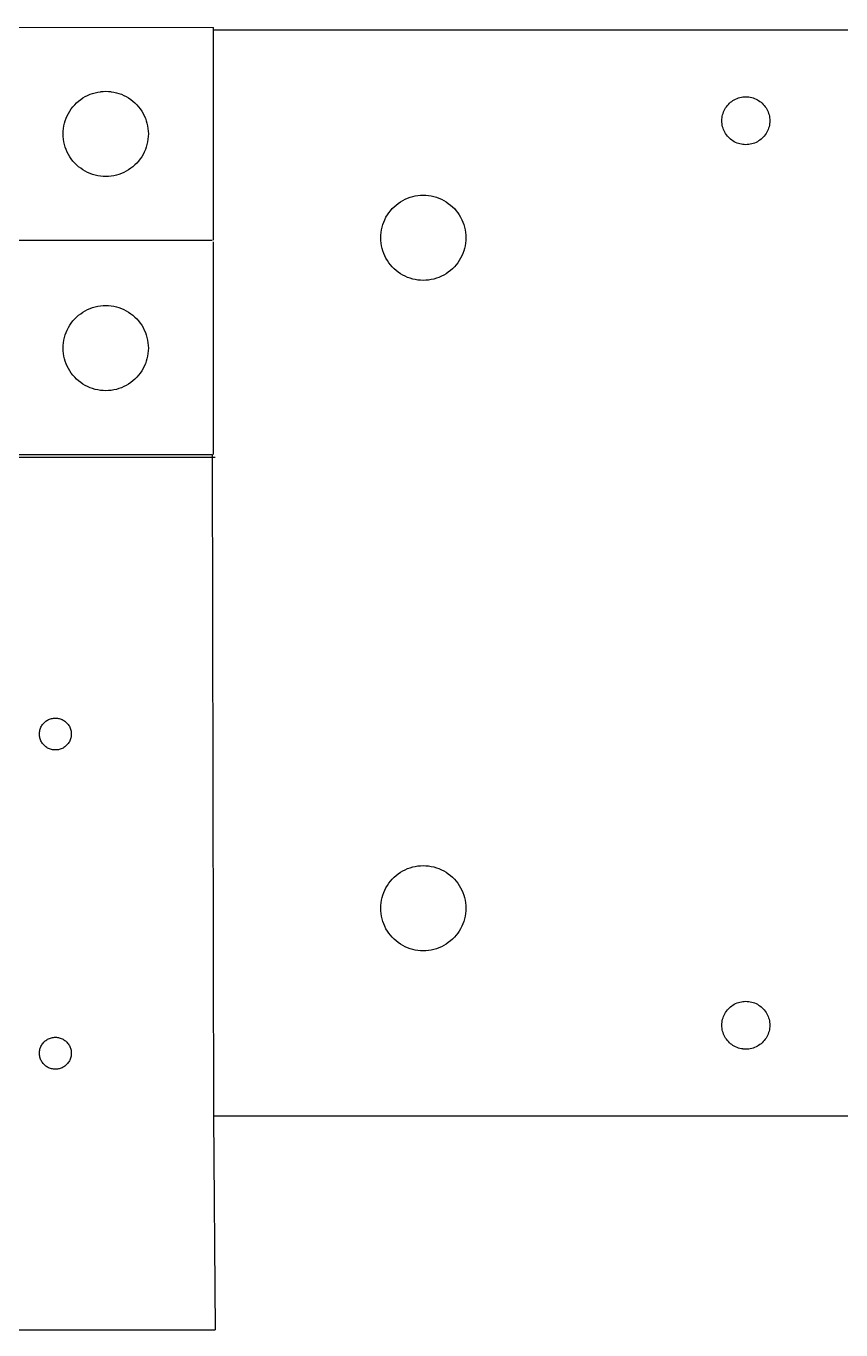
# Model space of a CAD drawing. Extents: x 2 to 1502, y 3 to 1555.
# Drawn here: x 732.5 to 949.5, y 3 to 350.3 of the extents above; entities that cross this region are included whole.
import ezdxf

# ---------------------------------------------------------------- set-up
doc = ezdxf.new("R2010")
doc.units = 0
doc.layers.get('0').update_dxf_attribs({"linetype": 'CONTINUOUS'})

msp = doc.modelspace()

# ---------------------------------------------------------------- linework, layer by layer
at = {"color": 7}
for points in [[(484.038368, 350.341136), (782.426175, 349.966136)], [(782.426175, 293.273186), (782.426175, 349.966136)], [(1179.2769, 349.216136), (782.426625, 349.216136)], [(745.943243, 329.885111), (746.476118, 330.356186)], [(746.476118, 330.356186), (747.040268, 330.792686)], [(747.040268, 330.792686), (747.629843, 331.193111)], [(747.629843, 331.193111), (748.242143, 331.555736)], [(748.242143, 331.555736), (748.877093, 331.879061)], [(748.877093, 331.879061), (749.529068, 332.161961)], [(749.529068, 332.161961), (750.20085, 332.403236)], [(750.20085, 332.403236), (750.884025, 332.601986)], [(750.884025, 332.601986), (751.578525, 332.757386)], [(751.578525, 332.757386), (752.28435, 332.868761)], [(752.28435, 332.869061), (752.993025, 332.935811)], [(752.993025, 332.936036), (753.704475, 332.958536)], [(753.704475, 332.958536), (754.416, 332.936036)], [(754.416, 332.935811), (755.124675, 332.869061)], [(755.124675, 332.868761), (755.8305, 332.757386)], [(755.8305, 332.757386), (756.525, 332.601986)], [(756.525, 332.601986), (757.2081, 332.403236)], [(757.2081, 332.403236), (757.8771, 332.161961)], [(757.8771, 332.161961), (758.531925, 331.879061)], [(758.531925, 331.879061), (759.166875, 331.555736)], [(759.166875, 331.555736), (759.779175, 331.193111)], [(759.779175, 331.193111), (760.36875, 330.792686)], [(760.36875, 330.792686), (760.932825, 330.356186)], [(760.932825, 330.356186), (761.465775, 329.885111)], [(919.79325, 329.771036), (920.09385, 330.035786)], [(920.09385, 330.035786), (920.410425, 330.281561)], [(920.410425, 330.281561), (920.74185, 330.506636)], [(920.74185, 330.506636), (921.0867, 330.710786)], [(921.0867, 330.710786), (921.4437, 330.892736)], [(921.4437, 330.892736), (921.811425, 331.051736)], [(921.811425, 331.051736), (922.188375, 331.187561)], [(922.188375, 331.187561), (922.5732, 331.299236)], [(922.5732, 331.299236), (922.964175, 331.386536)], [(922.964175, 331.386536), (923.359875, 331.449536)], [(923.359875, 331.449461), (923.7588, 331.486961)], [(923.7588, 331.486961), (924.1593, 331.499711)], [(924.1593, 331.499411), (924.559725, 331.486661)], [(924.559725, 331.486661), (924.95865, 331.449161)], [(924.95865, 331.448936), (925.35435, 331.385936)], [(925.35435, 331.386011), (925.7454, 331.298711)], [(925.7454, 331.298711), (926.13015, 331.187036)], [(926.13015, 331.187036), (926.507175, 331.051211)], [(926.507175, 331.051211), (926.874825, 330.892211)], [(926.874825, 330.892211), (927.231825, 330.710261)], [(927.231825, 330.710261), (927.57675, 330.506111)], [(927.57675, 330.506111), (927.9081, 330.281036)], [(927.9081, 330.281036), (928.224675, 330.035261)], [(928.224675, 330.035261), (928.525275, 329.770511)], [(743.445893, 326.447336), (743.769068, 327.081986)], [(743.769068, 327.081986), (744.131918, 327.695111)], [(744.131918, 327.695111), (744.531593, 328.284311)], [(744.531593, 328.284311), (744.968093, 328.847111)], [(744.968093, 328.847111), (745.438643, 329.381411)], [(745.438643, 329.381411), (745.943243, 329.885111)], [(761.465775, 329.885111), (761.9703, 329.381411)], [(761.9703, 329.381411), (762.44085, 328.847111)], [(762.44085, 328.847111), (762.877425, 328.284311)], [(762.877425, 328.284311), (763.2771, 327.695111)], [(763.2771, 327.695111), (763.63995, 327.081986)], [(763.63995, 327.081986), (763.96305, 326.447336)], [(917.894325, 326.316761), (917.9817, 326.707661)], [(917.9817, 326.707661), (918.093525, 327.092636)], [(918.093525, 327.092636), (918.2292, 327.469586)], [(918.2292, 327.469586), (918.38835, 327.837236)], [(918.38835, 327.837236), (918.570225, 328.194161)], [(918.570225, 328.194161), (918.774225, 328.539161)], [(918.774225, 328.539161), (918.99945, 328.870511)], [(918.99945, 328.870511), (919.245, 329.187161)], [(919.245, 329.187161), (919.509975, 329.487611)], [(919.509975, 329.487611), (919.79325, 329.771036)], [(928.525275, 329.770511), (928.80855, 329.487086)], [(928.80855, 329.487086), (929.073525, 329.186636)], [(929.073525, 329.186636), (929.31915, 328.869986)], [(929.31915, 328.869986), (929.5443, 328.538636)], [(929.5443, 328.538636), (929.7483, 328.193636)], [(929.7483, 328.193636), (929.930175, 327.836711)], [(929.930175, 327.836711), (930.089325, 327.469061)], [(930.089325, 327.469061), (930.225, 327.092111)], [(930.225, 327.092111), (930.336825, 326.707136)], [(930.336825, 326.707136), (930.4242, 326.316236)], [(742.388543, 322.331561), (742.456793, 323.040761)], [(742.456643, 323.040761), (742.567193, 323.744261)], [(742.567193, 323.744261), (742.723043, 324.439436)], [(742.723043, 324.439436), (742.921493, 325.123436)], [(742.921493, 325.123436), (743.162468, 325.793636)], [(743.162468, 325.793636), (743.445893, 326.447336)], [(763.96305, 326.447336), (764.24655, 325.793636)], [(764.24655, 325.793636), (764.48745, 325.123436)], [(764.48745, 325.123436), (764.6859, 324.439436)], [(764.6859, 324.439436), (764.841825, 323.744261)], [(764.841825, 323.744261), (764.952375, 323.040761)], [(764.95215, 323.040761), (765.0204, 322.331561)], [(917.79375, 324.721136), (917.781, 325.121711)], [(917.78115, 325.121711), (917.7939, 325.522211)], [(917.83125, 324.322286), (917.79375, 324.721136)], [(917.7939, 325.522211), (917.8314, 325.921061)], [(917.89395, 323.926586), (917.83095, 324.322286)], [(917.831625, 325.921061), (917.894625, 326.316761)], [(917.981325, 323.535311), (917.89395, 323.926586)], [(918.09315, 323.150711), (917.981325, 323.535311)], [(918.228825, 322.773686), (918.09315, 323.150711)], [(930.224625, 323.150186), (930.08895, 322.773161)], [(930.33645, 323.534786), (930.224625, 323.150186)], [(930.423825, 323.926061), (930.33645, 323.534786)], [(930.486525, 324.321761), (930.423525, 323.926061)], [(930.4242, 326.316236), (930.4872, 325.920536)], [(930.52425, 324.720611), (930.48675, 324.321761)], [(930.4869, 325.920536), (930.5244, 325.521686)], [(930.537, 325.121186), (930.52425, 324.720611)], [(930.5244, 325.521686), (930.53715, 325.121186)], [(742.366117, 321.619661), (742.388618, 322.331561)], [(742.388692, 320.907686), (742.366193, 321.619661)], [(742.456868, 320.198561), (742.388618, 320.907686)], [(742.567193, 319.495061), (742.456643, 320.198561)], [(764.952375, 320.198561), (764.841825, 319.495061)], [(765.0204, 320.907686), (764.95215, 320.198561)], [(765.020325, 322.331561), (765.042825, 321.619661)], [(765.0429, 321.619661), (765.0204, 320.907686)], [(918.387975, 322.406036), (918.228825, 322.773686)], [(918.56985, 322.048886), (918.387975, 322.406036)], [(918.77385, 321.704186), (918.56985, 322.048886)], [(918.999075, 321.372761), (918.77385, 321.704186)], [(919.244625, 321.056186), (918.999075, 321.372761)], [(919.5096, 320.755661), (919.244625, 321.056186)], [(919.792875, 320.472236), (919.5096, 320.755661)], [(920.093475, 320.207186), (919.792875, 320.472236)], [(920.41005, 319.961711), (920.093475, 320.207186)], [(920.741475, 319.736636), (920.41005, 319.961711)], [(921.086325, 319.532561), (920.741475, 319.736636)], [(927.576375, 319.736111), (927.23145, 319.532036)], [(927.907725, 319.961186), (927.576375, 319.736111)], [(928.2243, 320.206661), (927.907725, 319.961186)], [(928.5249, 320.471711), (928.2243, 320.206661)], [(928.808175, 320.755136), (928.5249, 320.471711)], [(929.07315, 321.055661), (928.808175, 320.755136)], [(929.318775, 321.372236), (929.07315, 321.055661)], [(929.543925, 321.703661), (929.318775, 321.372236)], [(929.747925, 322.048361), (929.543925, 321.703661)], [(929.9298, 322.405511), (929.747925, 322.048361)], [(930.08895, 322.773161), (929.9298, 322.405511)], [(742.723118, 318.799886), (742.567193, 319.495061)], [(742.921493, 318.115886), (742.723118, 318.799886)], [(743.162468, 317.445686), (742.921493, 318.115886)], [(743.445968, 316.791911), (743.162468, 317.445686)], [(743.769068, 316.157261), (743.445968, 316.791911)], [(744.131918, 315.544136), (743.769068, 316.157261)], [(763.63995, 316.157261), (763.2771, 315.544136)], [(763.963125, 316.791911), (763.63995, 316.157261)], [(764.24655, 317.445686), (763.963125, 316.791911)], [(764.487525, 318.115886), (764.24655, 317.445686)], [(764.685975, 318.799886), (764.487525, 318.115886)], [(764.841825, 319.495061), (764.685975, 318.799886)], [(921.443325, 319.350536), (921.086325, 319.532561)], [(921.81105, 319.191536), (921.443325, 319.350536)], [(922.188, 319.055786), (921.81105, 319.191536)], [(922.572825, 318.944036), (922.188, 319.055786)], [(922.9638, 318.856436), (922.572825, 318.944036)], [(923.3595, 318.793811), (922.9638, 318.856061)], [(923.758425, 318.756161), (923.3595, 318.793661)], [(924.158925, 318.743261), (923.758425, 318.756011)], [(924.55935, 318.755786), (924.158925, 318.743036)], [(924.958275, 318.793286), (924.55935, 318.755786)], [(925.353975, 318.855911), (924.958275, 318.793661)], [(925.745025, 318.943511), (925.353975, 318.855911)], [(926.129775, 319.055261), (925.745025, 318.943511)], [(926.5068, 319.191011), (926.129775, 319.055261)], [(926.87445, 319.350011), (926.5068, 319.191011)], [(927.23145, 319.532036), (926.87445, 319.350011)], [(744.531593, 314.955011), (744.131918, 315.544136)], [(744.968168, 314.392211), (744.531593, 314.955011)], [(745.438718, 313.857911), (744.968168, 314.392211)], [(745.943243, 313.354211), (745.438718, 313.857911)], [(746.476193, 312.883136), (745.943243, 313.354211)], [(747.040268, 312.446561), (746.476193, 312.883136)], [(760.9329, 312.883136), (760.36875, 312.446561)], [(761.465775, 313.354211), (760.9329, 312.883136)], [(761.970375, 313.857911), (761.465775, 313.354211)], [(762.440925, 314.392211), (761.970375, 313.857911)], [(762.877425, 314.955011), (762.440925, 314.392211)], [(763.2771, 315.544136), (762.877425, 314.955011)], [(747.629843, 312.046211), (747.040268, 312.446561)], [(748.242143, 311.683586), (747.629843, 312.046211)], [(748.877093, 311.360261), (748.242143, 311.683586)], [(749.529068, 311.077286), (748.877093, 311.360261)], [(750.200925, 310.836086), (749.529068, 311.077286)], [(750.884025, 310.637261), (750.200925, 310.836086)], [(751.578525, 310.481936), (750.884025, 310.637261)], [(752.28435, 310.370561), (751.578525, 310.481936)], [(752.993025, 310.303436), (752.28435, 310.370186)], [(753.70455, 310.280711), (752.993025, 310.303211)], [(754.416, 310.303211), (753.70455, 310.280711)], [(755.124675, 310.370186), (754.416, 310.303436)], [(755.8305, 310.481936), (755.124675, 310.370561)], [(756.525, 310.637261), (755.8305, 310.481936)], [(757.208175, 310.836086), (756.525, 310.637261)], [(757.8771, 311.077286), (757.208175, 310.836086)], [(758.531925, 311.360261), (757.8771, 311.077286)], [(759.166875, 311.683586), (758.531925, 311.360261)], [(759.779175, 312.046211), (759.166875, 311.683586)], [(760.36875, 312.446561), (759.779175, 312.046211)], [(830.0037, 301.701836), (830.507475, 302.205536)], [(830.507475, 302.205536), (831.041775, 302.676386)], [(831.041775, 302.676386), (831.604725, 303.113186)], [(831.604725, 303.113186), (832.193775, 303.513461)], [(832.193775, 303.513461), (832.8069, 303.876011)], [(832.8069, 303.876011), (833.441625, 304.199411)], [(833.441625, 304.199411), (834.09525, 304.482311)], [(834.09525, 304.482311), (834.765375, 304.723511)], [(834.765375, 304.723511), (835.449375, 304.922261)], [(835.449375, 304.922261), (836.1447, 305.077586)], [(836.1447, 305.077586), (836.848275, 305.188961)], [(836.848275, 305.188961), (837.557475, 305.256461)], [(837.557475, 305.256161), (838.2693, 305.278661)], [(838.2693, 305.278586), (838.98135, 305.256086)], [(838.98135, 305.256161), (839.69025, 305.188661)], [(839.69025, 305.188961), (840.393825, 305.077586)], [(840.393825, 305.077586), (841.08915, 304.922261)], [(841.08915, 304.922261), (841.77315, 304.723511)], [(841.77315, 304.723511), (842.443275, 304.482311)], [(842.443275, 304.482311), (843.096975, 304.199411)], [(843.096975, 304.199411), (843.731625, 303.876011)], [(843.731625, 303.876011), (844.34475, 303.513461)], [(844.34475, 303.513461), (844.9338, 303.113186)], [(844.9338, 303.113186), (845.49675, 302.676386)], [(845.49675, 302.676386), (846.031125, 302.205536)], [(846.031125, 302.205536), (846.534825, 301.701836)], [(827.726925, 298.113986), (828.009825, 298.767686)], [(828.009825, 298.767686), (828.3333, 299.402336)], [(828.3333, 299.402336), (828.69585, 300.015461)], [(828.69585, 300.015461), (829.09605, 300.604511)], [(829.09605, 300.604511), (829.532925, 301.167461)], [(829.532925, 301.167461), (830.0037, 301.701836)], [(846.534825, 301.701836), (847.005975, 301.167461)], [(847.005975, 301.167461), (847.442475, 300.604511)], [(847.442475, 300.604511), (847.84275, 300.015461)], [(847.84275, 300.015461), (848.2053, 299.402336)], [(848.2053, 299.402336), (848.5287, 298.767686)], [(848.5287, 298.767686), (848.8116, 298.113986)], [(826.953075, 294.652061), (827.020575, 295.360961)], [(827.020275, 295.360961), (827.13165, 296.064536)], [(827.13165, 296.064536), (827.286975, 296.759861)], [(827.286975, 296.759861), (827.485725, 297.443861)], [(827.485725, 297.443861), (827.726925, 298.113986)], [(848.8116, 298.113986), (849.0528, 297.443861)], [(849.0528, 297.443861), (849.25155, 296.759861)], [(849.25155, 296.759861), (849.407175, 296.064536)], [(849.407175, 296.064536), (849.51855, 295.360961)], [(849.51855, 295.360961), (849.5853, 294.652061)], [(2.523603, 293.273186), (782.051175, 293.273186)], [(782.426175, 236.205236), (782.426175, 292.898186)], [(826.953075, 293.227886), (826.930575, 293.939936)], [(826.930725, 293.939936), (826.953225, 294.652061)], [(827.020275, 292.518986), (826.952775, 293.227886)], [(827.13165, 291.815411), (827.020275, 292.518986)], [(827.286975, 291.120086), (827.13165, 291.815411)], [(849.407175, 291.815411), (849.25155, 291.120086)], [(849.51855, 292.518986), (849.407175, 291.815411)], [(849.58545, 293.227886), (849.5187, 292.518986)], [(849.607875, 293.939936), (849.585375, 293.227886)], [(849.58545, 294.652061), (849.60795, 293.939936)], [(827.485725, 290.436086), (827.286975, 291.120086)], [(827.726925, 289.765961), (827.485725, 290.436086)], [(828.009825, 289.112261), (827.726925, 289.765961)], [(828.3333, 288.477611), (828.009825, 289.112261)], [(828.69585, 287.864486), (828.3333, 288.477611)], [(848.2053, 288.477611), (847.84275, 287.864486)], [(848.5287, 289.112261), (848.2053, 288.477611)], [(848.8116, 289.765961), (848.5287, 289.112261)], [(849.0528, 290.436086), (848.8116, 289.765961)], [(849.25155, 291.120086), (849.0528, 290.436086)], [(829.09605, 287.275136), (828.69585, 287.864486)], [(829.532925, 286.712486), (829.09605, 287.275136)], [(830.0037, 286.178111), (829.532925, 286.712486)], [(830.507475, 285.674411), (830.0037, 286.178111)], [(831.041775, 285.203336), (830.507475, 285.674411)], [(831.604725, 284.766761), (831.041775, 285.203336)], [(845.49675, 285.203336), (844.9338, 284.766761)], [(846.031125, 285.674411), (845.49675, 285.203336)], [(846.534825, 286.178111), (846.031125, 285.674411)], [(847.005975, 286.712486), (846.534825, 286.178111)], [(847.442475, 287.275136), (847.005975, 286.712486)], [(847.84275, 287.864486), (847.442475, 287.275136)], [(832.193775, 284.366486), (831.604725, 284.766761)], [(832.8069, 284.003936), (832.193775, 284.366486)], [(833.441625, 283.680536), (832.8069, 284.003936)], [(834.09525, 283.397636), (833.441625, 283.680536)], [(834.765375, 283.156436), (834.09525, 283.397636)], [(835.449375, 282.957686), (834.765375, 283.156436)], [(836.1447, 282.802061), (835.449375, 282.957686)], [(836.848275, 282.690686), (836.1447, 282.802061)], [(837.557475, 282.623786), (836.848275, 282.690536)], [(838.2693, 282.601361), (837.557475, 282.623861)], [(838.98135, 282.623786), (838.2693, 282.601286)], [(839.69025, 282.690686), (838.98135, 282.623936)], [(840.393825, 282.802061), (839.69025, 282.690686)], [(841.08915, 282.957686), (840.393825, 282.802061)], [(841.77315, 283.156436), (841.08915, 282.957686)], [(842.443275, 283.397636), (841.77315, 283.156436)], [(843.096975, 283.680536), (842.443275, 283.397636)], [(843.731625, 284.003936), (843.096975, 283.680536)], [(844.34475, 284.366486), (843.731625, 284.003936)], [(844.9338, 284.766761), (844.34475, 284.366486)], [(747.629843, 274.125161), (748.242143, 274.487786)], [(748.242143, 274.487786), (748.877093, 274.811111)], [(748.877093, 274.811111), (749.529068, 275.094011)], [(749.529068, 275.094011), (750.20085, 275.335286)], [(750.20085, 275.335286), (750.884025, 275.534036)], [(750.884025, 275.534036), (751.578525, 275.689436)], [(751.578525, 275.689436), (752.28435, 275.800811)], [(752.28435, 275.801111), (752.993025, 275.867861)], [(752.993025, 275.868086), (753.704475, 275.890586)], [(753.704475, 275.890586), (754.416, 275.868086)], [(754.416, 275.867861), (755.124675, 275.801111)], [(755.124675, 275.800811), (755.8305, 275.689436)], [(755.8305, 275.689436), (756.525, 275.534036)], [(756.525, 275.534036), (757.2081, 275.335286)], [(757.2081, 275.335286), (757.8771, 275.094011)], [(757.8771, 275.094011), (758.531925, 274.811111)], [(758.531925, 274.811111), (759.166875, 274.487786)], [(759.166875, 274.487786), (759.779175, 274.125161)], [(744.131918, 270.627161), (744.531593, 271.216361)], [(744.531593, 271.216361), (744.968093, 271.779161)], [(744.968093, 271.779161), (745.438643, 272.313461)], [(745.438643, 272.313461), (745.943243, 272.817161)], [(745.943243, 272.817161), (746.476118, 273.288236)], [(746.476118, 273.288236), (747.040268, 273.724736)], [(747.040268, 273.724736), (747.629843, 274.125161)], [(759.779175, 274.125161), (760.36875, 273.724736)], [(760.36875, 273.724736), (760.932825, 273.288236)], [(760.932825, 273.288236), (761.465775, 272.817161)], [(761.465775, 272.817161), (761.9703, 272.313461)], [(761.9703, 272.313461), (762.44085, 271.779161)], [(762.44085, 271.779161), (762.877425, 271.216361)], [(762.877425, 271.216361), (763.2771, 270.627161)], [(742.723043, 267.371486), (742.921493, 268.055486)], [(742.921493, 268.055486), (743.162468, 268.725686)], [(743.162468, 268.725686), (743.445893, 269.379386)], [(743.445893, 269.379386), (743.769068, 270.014036)], [(743.769068, 270.014036), (744.131918, 270.627161)], [(763.2771, 270.627161), (763.63995, 270.014036)], [(763.63995, 270.014036), (763.96305, 269.379386)], [(763.96305, 269.379386), (764.24655, 268.725686)], [(764.24655, 268.725686), (764.48745, 268.055486)], [(764.48745, 268.055486), (764.6859, 267.371486)], [(742.366117, 264.551711), (742.388618, 265.263611)], [(742.388692, 263.839736), (742.366193, 264.551711)], [(742.388543, 265.263611), (742.456793, 265.972811)], [(742.456643, 265.972811), (742.567193, 266.676311)], [(742.567193, 266.676311), (742.723043, 267.371486)], [(764.6859, 267.371486), (764.841825, 266.676311)], [(764.841825, 266.676311), (764.952375, 265.972811)], [(764.95215, 265.972811), (765.0204, 265.263611)], [(765.020325, 265.263611), (765.042825, 264.551711)], [(765.0429, 264.551711), (765.0204, 263.839736)], [(742.456868, 263.130611), (742.388618, 263.839736)], [(742.567193, 262.427111), (742.456643, 263.130611)], [(742.723118, 261.731936), (742.567193, 262.427111)], [(742.921493, 261.047936), (742.723118, 261.731936)], [(743.162468, 260.377736), (742.921493, 261.047936)], [(764.487525, 261.047936), (764.24655, 260.377736)], [(764.685975, 261.731936), (764.487525, 261.047936)], [(764.841825, 262.427111), (764.685975, 261.731936)], [(764.952375, 263.130611), (764.841825, 262.427111)], [(765.0204, 263.839736), (764.95215, 263.130611)], [(743.445968, 259.723961), (743.162468, 260.377736)], [(743.769068, 259.089311), (743.445968, 259.723961)], [(744.131918, 258.476186), (743.769068, 259.089311)], [(744.531593, 257.887061), (744.131918, 258.476186)], [(744.968168, 257.324261), (744.531593, 257.887061)], [(745.438718, 256.789961), (744.968168, 257.324261)], [(762.440925, 257.324261), (761.970375, 256.789961)], [(762.877425, 257.887061), (762.440925, 257.324261)], [(763.2771, 258.476186), (762.877425, 257.887061)], [(763.63995, 259.089311), (763.2771, 258.476186)], [(763.963125, 259.723961), (763.63995, 259.089311)], [(764.24655, 260.377736), (763.963125, 259.723961)], [(745.943243, 256.286261), (745.438718, 256.789961)], [(746.476193, 255.815186), (745.943243, 256.286261)], [(747.040268, 255.378611), (746.476193, 255.815186)], [(747.629843, 254.978261), (747.040268, 255.378611)], [(748.242143, 254.615636), (747.629843, 254.978261)], [(748.877093, 254.292311), (748.242143, 254.615636)], [(749.529068, 254.009336), (748.877093, 254.292311)], [(750.200925, 253.768136), (749.529068, 254.009336)], [(750.884025, 253.569311), (750.200925, 253.768136)], [(751.578525, 253.413986), (750.884025, 253.569311)], [(756.525, 253.569311), (755.8305, 253.413986)], [(757.208175, 253.768136), (756.525, 253.569311)], [(757.8771, 254.009336), (757.208175, 253.768136)], [(758.531925, 254.292311), (757.8771, 254.009336)], [(759.166875, 254.615636), (758.531925, 254.292311)], [(759.779175, 254.978261), (759.166875, 254.615636)], [(760.36875, 255.378611), (759.779175, 254.978261)], [(760.9329, 255.815186), (760.36875, 255.378611)], [(761.465775, 256.286261), (760.9329, 255.815186)], [(761.970375, 256.789961), (761.465775, 256.286261)], [(752.28435, 253.302611), (751.578525, 253.413986)], [(752.993025, 253.235486), (752.28435, 253.302236)], [(753.70455, 253.212761), (752.993025, 253.235261)], [(754.416, 253.235261), (753.70455, 253.212761)], [(755.124675, 253.302236), (754.416, 253.235486)], [(755.8305, 253.413986), (755.124675, 253.302611)], [(2.523603, 236.205236), (782.051175, 236.205236)], [(782.051175, 236.205236), (782.426625, 60.082264)], [(782.801175, 235.455236), (385.95102, 235.455236)], [(736.237643, 163.068536), (736.328018, 163.320011)], [(736.328018, 163.320011), (736.434068, 163.565186)], [(736.434068, 163.565186), (736.555418, 163.803011)], [(736.555418, 163.803011), (736.691468, 164.032886)], [(736.691468, 164.032886), (736.841693, 164.253986)], [(736.841693, 164.253986), (737.005268, 164.464886)], [(737.005268, 164.464886), (737.181818, 164.665286)], [(737.181818, 164.665286), (737.370893, 164.854136)], [(737.370893, 164.854136), (737.571293, 165.030986)], [(737.571293, 165.030986), (737.782193, 165.194561)], [(737.782193, 165.194561), (738.003293, 165.344786)], [(738.003293, 165.344786), (738.233243, 165.480836)], [(738.233243, 165.480836), (738.471068, 165.601886)], [(738.471068, 165.601886), (738.716243, 165.708161)], [(738.716243, 165.708161), (738.967643, 165.798611)], [(738.967643, 165.798611), (739.224218, 165.872861)], [(739.224218, 165.873161), (739.484693, 165.930911)], [(739.484693, 165.931286), (739.748618, 165.973286)], [(739.748618, 165.973286), (740.014493, 165.998036)], [(740.014493, 165.998036), (740.281493, 166.006286)], [(740.281493, 166.006511), (740.548568, 165.998261)], [(740.548568, 165.998261), (740.814443, 165.973511)], [(740.814443, 165.973511), (741.078368, 165.931511)], [(741.078368, 165.931586), (741.338843, 165.873836)], [(741.338843, 165.873461), (741.595418, 165.799211)], [(741.595418, 165.798911), (741.846818, 165.708461)], [(741.846818, 165.708461), (742.091993, 165.602186)], [(742.091993, 165.602186), (742.329818, 165.481136)], [(742.329818, 165.481136), (742.559693, 165.345086)], [(742.559693, 165.345086), (742.780868, 165.194861)], [(742.780868, 165.194861), (742.991693, 165.031286)], [(742.991693, 165.031286), (743.192168, 164.854436)], [(743.192168, 164.854436), (743.380943, 164.665586)], [(743.380943, 164.665586), (743.557793, 164.465186)], [(743.557793, 164.465186), (743.721368, 164.254286)], [(743.721368, 164.254286), (743.871593, 164.033186)], [(743.871593, 164.033186), (744.007643, 163.803311)], [(744.007643, 163.803311), (744.128693, 163.565486)], [(744.128693, 163.565486), (744.234968, 163.320311)], [(744.234968, 163.320311), (744.325418, 163.068836)], [(736.037393, 161.487686), (736.029143, 161.754686)], [(736.029218, 161.754686), (736.037468, 162.021761)], [(736.062893, 161.221811), (736.037393, 161.487686)], [(736.037468, 162.021761), (736.062968, 162.287636)], [(736.104893, 160.957886), (736.062893, 161.221811)], [(736.062968, 162.287636), (736.104968, 162.551561)], [(736.163018, 160.697411), (736.104518, 160.957886)], [(736.104968, 162.551561), (736.163468, 162.812036)], [(736.163093, 162.812036), (736.237343, 163.068536)], [(736.237568, 160.440836), (736.163318, 160.697411)], [(736.327943, 160.189436), (736.237568, 160.440836)], [(736.433993, 159.944186), (736.327943, 160.189436)], [(736.555343, 159.706361), (736.433993, 159.944186)], [(744.128993, 159.944486), (744.007943, 159.706661)], [(744.235268, 160.189736), (744.128993, 159.944486)], [(744.325718, 160.441136), (744.235268, 160.189736)], [(744.325418, 163.068836), (744.399668, 162.812336)], [(744.400268, 160.697711), (744.326018, 160.441136)], [(744.399968, 162.812336), (744.457718, 162.551861)], [(744.458393, 160.958186), (744.400643, 160.697711)], [(744.458093, 162.551861), (744.500093, 162.287936)], [(744.500318, 161.222111), (744.458318, 160.958186)], [(744.500093, 162.287936), (744.524843, 162.022061)], [(744.525068, 161.487986), (744.500318, 161.222111)], [(744.524843, 162.022061), (744.533093, 161.754986)], [(744.533318, 161.754986), (744.525068, 161.487986)], [(736.691393, 159.476486), (736.555343, 159.706361)], [(736.841618, 159.255386), (736.691393, 159.476486)], [(737.005193, 159.044486), (736.841618, 159.255386)], [(737.181743, 158.844086), (737.005193, 159.044486)], [(737.370818, 158.655011), (737.181743, 158.844086)], [(737.571218, 158.478386), (737.370818, 158.655011)], [(737.782118, 158.314886), (737.571218, 158.478386)], [(738.003218, 158.164661), (737.782118, 158.314886)], [(738.233168, 158.028536), (738.003218, 158.164661)], [(738.470993, 157.907261), (738.233168, 158.028536)], [(738.716168, 157.801211), (738.470993, 157.907261)], [(738.967568, 157.710836), (738.716168, 157.801211)], [(739.224143, 157.636286), (738.967568, 157.710536)], [(739.484618, 157.578161), (739.224143, 157.636661)], [(739.748543, 157.536161), (739.484618, 157.578161)], [(740.014418, 157.510661), (739.748543, 157.536161)], [(740.281793, 157.502711), (740.014793, 157.510961)], [(740.548868, 157.510961), (740.281793, 157.502711)], [(740.814743, 157.536461), (740.548868, 157.510961)], [(741.078668, 157.578461), (740.814743, 157.536461)], [(741.339143, 157.636586), (741.078668, 157.578086)], [(741.595718, 157.711136), (741.339143, 157.636886)], [(741.847118, 157.801511), (741.595718, 157.711136)], [(742.092293, 157.907561), (741.847118, 157.801511)], [(742.330118, 158.028836), (742.092293, 157.907561)], [(742.559993, 158.164961), (742.330118, 158.028836)], [(742.781168, 158.315186), (742.559993, 158.164961)], [(742.991993, 158.478686), (742.781168, 158.315186)], [(743.192468, 158.655311), (742.991993, 158.478686)], [(743.381243, 158.844386), (743.192468, 158.655311)], [(743.558093, 159.044786), (743.381243, 158.844386)], [(743.721668, 159.255686), (743.558093, 159.044786)], [(743.871893, 159.476786), (743.721668, 159.255686)], [(744.007943, 159.706661), (743.871893, 159.476786)], [(832.193775, 124.930811), (832.8069, 125.293361)], [(832.8069, 125.293361), (833.441625, 125.616761)], [(833.441625, 125.616761), (834.09525, 125.899661)], [(834.09525, 125.899661), (834.765375, 126.140936)], [(834.765375, 126.140936), (835.449375, 126.339611)], [(835.449375, 126.339611), (836.1447, 126.495236)], [(836.1447, 126.495236), (836.848275, 126.606686)], [(836.848275, 126.606686), (837.557475, 126.673436)], [(837.557475, 126.673511), (838.2693, 126.696011)], [(838.2693, 126.695936), (838.98135, 126.673436)], [(838.98135, 126.673511), (839.69025, 126.606761)], [(839.69025, 126.606686), (840.393825, 126.495236)], [(840.393825, 126.495236), (841.08915, 126.339611)], [(841.08915, 126.339611), (841.77315, 126.140936)], [(841.77315, 126.140936), (842.443275, 125.899661)], [(842.443275, 125.899661), (843.096975, 125.616761)], [(843.096975, 125.616761), (843.731625, 125.293361)], [(843.731625, 125.293361), (844.34475, 124.930811)], [(828.69585, 121.432886), (829.09605, 122.022161)], [(829.09605, 122.022161), (829.532925, 122.584886)], [(829.532925, 122.584886), (830.0037, 123.119186)], [(830.0037, 123.119186), (830.507475, 123.622886)], [(830.507475, 123.622886), (831.041775, 124.094036)], [(831.041775, 124.094036), (831.604725, 124.530536)], [(831.604725, 124.530536), (832.193775, 124.930811)], [(844.34475, 124.930811), (844.9338, 124.530536)], [(844.9338, 124.530536), (845.49675, 124.094036)], [(845.49675, 124.094036), (846.031125, 123.622886)], [(846.031125, 123.622886), (846.534825, 123.119186)], [(846.534825, 123.119186), (847.005975, 122.584886)], [(847.005975, 122.584886), (847.442475, 122.022161)], [(847.442475, 122.022161), (847.84275, 121.432886)], [(827.13165, 117.481961), (827.286975, 118.177286)], [(827.286975, 118.177286), (827.485725, 118.861286)], [(827.485725, 118.861286), (827.726925, 119.531411)], [(827.726925, 119.531411), (828.009825, 120.185036)], [(828.009825, 120.185036), (828.3333, 120.819686)], [(828.3333, 120.819686), (828.69585, 121.432886)], [(847.84275, 121.432886), (848.2053, 120.819686)], [(848.2053, 120.819686), (848.5287, 120.185036)], [(848.5287, 120.185036), (848.8116, 119.531411)], [(848.8116, 119.531411), (849.0528, 118.861286)], [(849.0528, 118.861286), (849.25155, 118.177286)], [(849.25155, 118.177286), (849.407175, 117.481961)], [(826.953075, 114.645311), (826.930575, 115.357361)], [(826.930725, 115.357361), (826.953225, 116.069411)], [(827.020275, 113.936336), (826.952775, 114.645311)], [(826.953075, 116.069411), (827.020575, 116.778386)], [(827.020275, 116.778386), (827.13165, 117.481961)], [(849.407175, 117.481961), (849.51855, 116.778386)], [(849.51855, 116.778386), (849.5853, 116.069411)], [(849.58545, 114.645311), (849.5187, 113.936336)], [(849.607875, 115.357361), (849.585375, 114.645311)], [(849.58545, 116.069411), (849.60795, 115.357361)], [(827.13165, 113.232761), (827.020275, 113.936336)], [(827.286975, 112.537436), (827.13165, 113.232761)], [(827.485725, 111.853436), (827.286975, 112.537436)], [(827.726925, 111.183311), (827.485725, 111.853436)], [(828.009825, 110.529686), (827.726925, 111.183311)], [(848.8116, 111.183311), (848.5287, 110.529686)], [(849.0528, 111.853436), (848.8116, 111.183311)], [(849.25155, 112.537436), (849.0528, 111.853436)], [(849.407175, 113.232761), (849.25155, 112.537436)], [(849.51855, 113.936336), (849.407175, 113.232761)], [(828.3333, 109.894961), (828.009825, 110.529686)], [(828.69585, 109.281836), (828.3333, 109.894961)], [(829.09605, 108.692786), (828.69585, 109.281836)], [(829.532925, 108.129836), (829.09605, 108.692786)], [(830.0037, 107.595536), (829.532925, 108.129836)], [(847.005975, 108.129836), (846.534825, 107.595536)], [(847.442475, 108.692786), (847.005975, 108.129836)], [(847.84275, 109.281836), (847.442475, 108.692786)], [(848.2053, 109.894961), (847.84275, 109.281836)], [(848.5287, 110.529686), (848.2053, 109.894961)], [(830.507475, 107.091836), (830.0037, 107.595536)], [(831.041775, 106.620986), (830.507475, 107.091836)], [(831.604725, 106.184186), (831.041775, 106.620986)], [(832.193775, 105.783911), (831.604725, 106.184186)], [(832.8069, 105.421361), (832.193775, 105.783911)], [(833.441625, 105.097961), (832.8069, 105.421361)], [(834.09525, 104.815061), (833.441625, 105.097961)], [(834.765375, 104.573786), (834.09525, 104.815061)], [(835.449375, 104.375111), (834.765375, 104.573786)], [(836.1447, 104.219786), (835.449375, 104.375111)], [(836.848275, 104.108336), (836.1447, 104.219786)], [(840.393825, 104.219786), (839.69025, 104.108336)], [(841.08915, 104.375111), (840.393825, 104.219786)], [(841.77315, 104.573786), (841.08915, 104.375111)], [(842.443275, 104.815061), (841.77315, 104.573786)], [(843.096975, 105.097961), (842.443275, 104.815061)], [(843.731625, 105.421361), (843.096975, 105.097961)], [(844.34475, 105.783911), (843.731625, 105.421361)], [(844.9338, 106.184186), (844.34475, 105.783911)], [(845.49675, 106.620986), (844.9338, 106.184186)], [(846.031125, 107.091836), (845.49675, 106.620986)], [(846.534825, 107.595536), (846.031125, 107.091836)], [(837.557475, 104.041136), (836.848275, 104.108636)], [(838.2693, 104.018786), (837.557475, 104.041286)], [(838.98135, 104.041136), (838.2693, 104.018636)], [(839.69025, 104.108336), (838.98135, 104.040836)], [(922.188525, 90.242089), (922.57335, 90.353764)], [(922.57335, 90.353764), (922.964325, 90.441364)], [(922.964325, 90.441364), (923.360025, 90.503614)], [(923.360025, 90.503989), (923.75895, 90.541489)], [(923.75895, 90.541489), (924.15945, 90.554239)], [(924.15945, 90.553939), (924.559875, 90.541189)], [(924.559875, 90.541189), (924.9588, 90.503689)], [(924.9588, 90.503464), (925.3545, 90.441214)], [(925.3545, 90.440839), (925.74555, 90.353239)], [(925.74555, 90.353239), (926.1303, 90.241564)], [(918.22935, 86.524189), (918.3885, 86.891839)], [(918.3885, 86.891839), (918.570375, 87.248989)], [(918.570375, 87.248989), (918.774375, 87.593689)], [(918.774375, 87.593689), (918.9996, 87.925039)], [(918.9996, 87.925039), (919.24515, 88.241689)], [(919.24515, 88.241689), (919.510125, 88.542139)], [(919.510125, 88.542139), (919.7934, 88.825639)], [(919.7934, 88.825639), (920.094, 89.090689)], [(920.094, 89.090689), (920.410575, 89.336164)], [(920.410575, 89.336164), (920.742, 89.561239)], [(920.742, 89.561239), (921.08685, 89.765314)], [(921.08685, 89.765314), (921.44385, 89.947264)], [(921.44385, 89.947264), (921.811575, 90.106339)], [(921.811575, 90.106339), (922.188525, 90.242089)], [(926.1303, 90.241564), (926.507325, 90.105814)], [(926.507325, 90.105814), (926.874975, 89.946739)], [(926.874975, 89.946739), (927.231975, 89.764789)], [(927.231975, 89.764789), (927.5769, 89.560714)], [(927.5769, 89.560714), (927.90825, 89.335639)], [(927.90825, 89.335639), (928.224825, 89.090164)], [(928.224825, 89.090164), (928.525425, 88.825114)], [(928.525425, 88.825114), (928.8087, 88.541614)], [(928.8087, 88.541614), (929.073675, 88.241164)], [(929.073675, 88.241164), (929.3193, 87.924514)], [(929.3193, 87.924514), (929.54445, 87.593164)], [(929.54445, 87.593164), (929.74845, 87.248464)], [(929.74845, 87.248464), (929.930325, 86.891314)], [(929.930325, 86.891314), (930.089475, 86.523664)], [(917.7939, 83.775664), (917.78115, 84.176239)], [(917.7813, 84.176239), (917.79405, 84.576739)], [(917.8314, 83.376889), (917.7939, 83.775664)], [(917.79405, 84.576739), (917.83155, 84.975589)], [(917.8941, 82.981114), (917.8311, 83.376889)], [(917.831775, 84.975589), (917.894775, 85.371289)], [(917.894475, 85.371289), (917.98185, 85.762489)], [(917.98185, 85.762489), (918.093675, 86.147164)], [(918.093675, 86.147164), (918.22935, 86.524189)], [(930.089475, 86.523664), (930.22515, 86.146639)], [(930.22515, 86.146639), (930.336975, 85.761964)], [(930.336975, 85.761964), (930.42435, 85.370764)], [(930.486675, 83.376364), (930.423675, 82.980589)], [(930.42435, 85.370764), (930.48735, 84.975064)], [(930.5244, 83.775139), (930.4869, 83.376364)], [(930.48705, 84.975064), (930.52455, 84.576214)], [(930.53715, 84.175714), (930.5244, 83.775139)], [(930.52455, 84.576214), (930.5373, 84.175714)], [(737.370818, 79.814839), (737.571218, 79.991464)], [(737.571218, 79.991464), (737.782118, 80.155039)], [(737.782118, 80.155039), (738.003218, 80.305264)], [(738.003218, 80.305264), (738.233168, 80.441314)], [(738.233168, 80.441314), (738.470993, 80.562664)], [(738.470993, 80.562664), (738.716168, 80.668639)], [(738.716168, 80.668639), (738.967568, 80.759089)], [(738.967568, 80.759089), (739.224143, 80.833339)], [(739.224143, 80.833639), (739.484618, 80.891389)], [(739.484618, 80.891764), (739.748543, 80.933764)], [(739.748543, 80.933764), (740.014418, 80.959264)], [(740.014418, 80.959264), (740.281418, 80.967514)], [(740.281418, 80.967514), (740.548493, 80.959264)], [(740.548493, 80.959264), (740.814368, 80.933764)], [(740.814368, 80.933764), (741.078293, 80.891764)], [(741.078293, 80.891839), (741.338768, 80.834089)], [(741.338768, 80.833714), (741.595343, 80.759464)], [(741.595343, 80.759164), (741.846743, 80.668714)], [(741.846743, 80.668714), (742.091918, 80.562739)], [(742.091918, 80.562739), (742.329743, 80.441389)], [(742.329743, 80.441389), (742.559618, 80.305339)], [(742.559618, 80.305339), (742.780793, 80.155114)], [(742.780793, 80.155114), (742.991618, 79.991539)], [(742.991618, 79.991539), (743.192093, 79.814914)], [(917.981475, 82.590214), (917.8941, 82.981114)], [(918.0933, 82.205314), (917.981475, 82.590214)], [(918.228975, 81.828289), (918.0933, 82.205314)], [(918.388125, 81.460639), (918.228975, 81.828289)], [(918.57, 81.103789), (918.388125, 81.460639)], [(918.774, 80.758789), (918.57, 81.103789)], [(918.999225, 80.427439), (918.774, 80.758789)], [(919.244775, 80.110789), (918.999225, 80.427439)], [(919.50975, 79.810339), (919.244775, 80.110789)], [(929.0733, 80.110264), (928.808325, 79.809814)], [(929.318925, 80.426914), (929.0733, 80.110264)], [(929.544075, 80.758264), (929.318925, 80.426914)], [(929.748075, 81.103264), (929.544075, 80.758264)], [(929.92995, 81.460114), (929.748075, 81.103264)], [(930.0891, 81.827764), (929.92995, 81.460114)], [(930.224775, 82.204789), (930.0891, 81.827764)], [(930.3366, 82.589689), (930.224775, 82.204789)], [(930.423975, 82.980589), (930.3366, 82.589689)], [(736.037318, 76.448164), (736.029068, 76.715164)], [(736.029143, 76.715164), (736.037393, 76.982164)], [(736.062818, 76.182214), (736.037318, 76.448164)], [(736.037393, 76.982164), (736.062893, 77.248114)], [(736.062893, 77.248114), (736.104893, 77.511964)], [(736.104893, 77.511964), (736.163393, 77.772514)], [(736.163018, 77.772514), (736.237268, 78.029014)], [(736.237568, 78.029014), (736.327943, 78.280489)], [(736.327943, 78.280489), (736.433993, 78.525664)], [(736.433993, 78.525664), (736.555343, 78.763489)], [(736.555343, 78.763489), (736.691393, 78.993364)], [(736.691393, 78.993364), (736.841618, 79.214464)], [(736.841618, 79.214464), (737.005193, 79.425364)], [(737.005193, 79.425364), (737.181743, 79.625764)], [(737.181743, 79.625764), (737.370818, 79.814839)], [(743.192093, 79.814914), (743.380868, 79.625839)], [(743.380868, 79.625839), (743.557718, 79.425439)], [(743.557718, 79.425439), (743.721293, 79.214539)], [(743.721293, 79.214539), (743.871518, 78.993439)], [(743.871518, 78.993439), (744.007568, 78.763564)], [(744.007568, 78.763564), (744.128618, 78.525739)], [(744.128618, 78.525739), (744.234893, 78.280564)], [(744.234893, 78.280564), (744.325343, 78.029089)], [(744.325343, 78.029089), (744.399593, 77.772589)], [(744.399893, 77.772589), (744.457643, 77.512039)], [(744.458018, 77.512039), (744.500018, 77.248189)], [(744.500018, 77.248189), (744.524768, 76.982239)], [(744.524993, 76.448239), (744.500243, 76.182289)], [(744.524768, 76.982239), (744.533018, 76.715239)], [(744.533243, 76.715239), (744.524993, 76.448239)], [(919.793025, 79.526839), (919.50975, 79.810339)], [(920.093625, 79.262089), (919.793025, 79.526839)], [(920.4102, 79.016314), (920.093625, 79.262089)], [(920.741625, 78.791239), (920.4102, 79.016314)], [(921.086475, 78.587164), (920.741625, 78.791239)], [(921.443475, 78.405214), (921.086475, 78.587164)], [(921.8112, 78.246139), (921.443475, 78.405214)], [(922.18815, 78.110389), (921.8112, 78.246139)], [(922.572975, 77.998714), (922.18815, 78.110389)], [(922.96395, 77.911414), (922.572975, 77.998714)], [(923.35965, 77.848489), (922.96395, 77.911489)], [(923.758575, 77.810764), (923.35965, 77.848264)], [(924.159075, 77.798014), (923.758575, 77.810764)], [(924.5595, 77.810464), (924.159075, 77.797714)], [(924.958425, 77.847964), (924.5595, 77.810464)], [(925.354125, 77.910889), (924.958425, 77.847889)], [(925.745175, 77.998189), (925.354125, 77.910889)], [(926.129925, 78.109864), (925.745175, 77.998189)], [(926.50695, 78.245614), (926.129925, 78.109864)], [(926.8746, 78.404689), (926.50695, 78.245614)], [(927.2316, 78.586639), (926.8746, 78.404689)], [(927.576525, 78.790714), (927.2316, 78.586639)], [(927.907875, 79.015789), (927.576525, 78.790714)], [(928.22445, 79.261564), (927.907875, 79.015789)], [(928.52505, 79.526314), (928.22445, 79.261564)], [(928.808325, 79.809814), (928.52505, 79.526314)], [(736.104818, 75.918364), (736.062818, 76.182214)], [(736.162943, 75.657814), (736.104443, 75.918364)], [(736.237493, 75.401314), (736.163243, 75.657814)], [(736.327868, 75.149839), (736.237493, 75.401314)], [(736.433918, 74.904664), (736.327868, 75.149839)], [(736.555268, 74.666839), (736.433918, 74.904664)], [(736.691318, 74.436964), (736.555268, 74.666839)], [(736.841543, 74.215864), (736.691318, 74.436964)], [(737.005118, 74.004964), (736.841543, 74.215864)], [(737.181668, 73.804564), (737.005118, 74.004964)], [(737.370743, 73.615789), (737.181668, 73.804564)], [(737.571143, 73.438864), (737.370743, 73.615789)], [(737.782043, 73.275289), (737.571143, 73.438864)], [(738.003143, 73.125064), (737.782043, 73.275289)], [(738.233093, 72.989014), (738.003143, 73.125064)], [(738.470918, 72.867964), (738.233093, 72.989014)], [(742.330043, 72.989089), (742.092218, 72.868039)], [(742.559918, 73.125139), (742.330043, 72.989089)], [(742.781093, 73.275364), (742.559918, 73.125139)], [(742.991918, 73.438939), (742.781093, 73.275364)], [(743.192393, 73.615864), (742.991918, 73.438939)], [(743.381168, 73.804639), (743.192393, 73.615864)], [(743.558018, 74.005039), (743.381168, 73.804639)], [(743.721593, 74.215939), (743.558018, 74.005039)], [(743.871818, 74.437039), (743.721593, 74.215939)], [(744.007868, 74.666914), (743.871818, 74.437039)], [(744.128918, 74.904739), (744.007868, 74.666914)], [(744.235193, 75.149914), (744.128918, 74.904739)], [(744.325643, 75.401389), (744.235193, 75.149914)], [(744.400193, 75.657889), (744.325943, 75.401389)], [(744.458318, 75.918439), (744.400568, 75.657889)], [(744.500243, 76.182289), (744.458243, 75.918439)], [(738.716093, 72.761689), (738.470918, 72.867964)], [(738.967493, 72.671239), (738.716093, 72.761689)], [(739.224068, 72.596689), (738.967493, 72.670939)], [(739.484543, 72.538564), (739.224068, 72.597064)], [(739.748468, 72.496639), (739.484543, 72.538639)], [(740.014343, 72.471889), (739.748468, 72.496639)], [(740.281718, 72.463414), (740.014718, 72.471664)], [(740.548793, 72.471889), (740.281718, 72.463639)], [(740.814668, 72.496639), (740.548793, 72.471889)], [(741.078593, 72.538639), (740.814668, 72.496639)], [(741.339068, 72.596764), (741.078593, 72.538264)], [(741.595643, 72.671314), (741.339068, 72.597064)], [(741.847043, 72.761764), (741.595643, 72.671314)], [(742.092218, 72.868039), (741.847043, 72.761764)], [(782.426625, 60.082264), (782.801175, 3.014239)], [(782.426625, 60.082264), (1179.2769, 60.082264)], [(385.95072, 3.014239), (782.801175, 3.014239)]]:
    msp.add_lwpolyline(points, dxfattribs=at)

doc.saveas('drawing.dxf')
